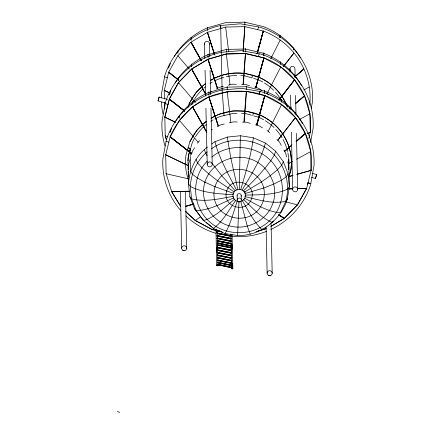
<?xml version="1.0" encoding="UTF-8"?>
<svg xmlns="http://www.w3.org/2000/svg" width="434" height="434" viewBox="0 0 434 434"><rect width="100%" height="100%" fill="white"/><g stroke="black" fill="none" stroke-linecap="round" stroke-linejoin="round"><path stroke-width="0.65" d="M303.838 69.131L295.104 76.368M188.448 176.388L188.578 171.186M188.676 167.285L188.774 163.477L189.918 159.663M288.681 169.699L288.778 165.793L287.818 161.909M239.324 189.175L240.365 135.75L227.264 137.084L214.96 141.696L211.759 143.969M238.96 201.647L237.61 235.532L225.051 233.563L213.441 228.474L203.573 220.608L194.546 208.754L189.853 196.689L188.502 183.842L187.965 160.189M263.943 58.047L255.876 86.827L256.358 86.946M255.881 86.805L256.331 87.006M264.8 95.751L256.727 124.531L257.21 124.65M243.056 50.892L244.814 26.767L243.219 51.706M243.436 83.881L245.503 53.621M246.49 91.444L244.293 121.563M307.071 133.46L310.294 132.408A73.151 71.735 -1.3 0 0 263.975 57.847L245.422 53.442L226.326 53.892L208 59.176L191.692 68.93L178.504 82.487L169.347 98.925L164.833 117.126L165.235 135.999L167.887 136.596M188.345 178.813L166.108 173.736L166.417 173.616L166.124 173.654L165.69 154.829L188.709 165.983M309.198 87.012L303.941 89.892M310.294 132.56L309.849 113.838L309.567 113.92L309.881 113.806L299.254 119.594M296.97 174.24L311.151 170.264L310.874 170.378L310.749 151.531L305.335 133.574L295.402 117.587L281.59 104.67L264.832 95.702L246.279 91.292L227.188 91.748L208.862 97.026L192.55 106.78L179.367 120.337L170.161 136.938L191.215 153.348L170.199 136.629C177.745 119.046 191.551 104.985 208.857 96.88C226.76 89.713 246.61 89.247 264.832 95.551A73.151 71.735 -1.3 0 1 311.145 170.112L311.048 170.459L296.802 174.435M240.365 135.75L253.369 137.784C251.145 155.377 245.573 172.374 240.837 189.414M164.264 90.402L168.734 72.104L177.897 55.666L191.079 42.109L207.392 32.355L225.718 27.071L244.809 26.62L263.367 31.026A73.151 71.735 -1.3 0 1 309.751 104.925M168.739 72.494L168.88 72.147L178.813 80.04M169.51 93.923L169.233 94.216L169.482 93.977M208.217 59.48L217.358 87.776M209.074 97.183L218.215 125.48M263.335 31.286L257.183 53.561M263.579 52.986C264.583 53.084 263.14 52.644 263.639 55.536M264.496 93.239L264.561 90.56L264.74 93.256M279.784 37.677L279.849 35.002L280.033 37.704M280.38 63.863L280.462 61.823L280.641 64.53M281.237 101.567L281.313 99.527L281.498 102.234M293.568 49.324L293.666 47.919L293.834 49.986M283.109 66.755L293.872 53.056M294.181 76.145L294.274 74.746L294.426 76.172M294.485 80.051L278.986 100.086M295.033 113.849L295.131 112.449L295.283 113.876M295.37 117.701L278.08 139.862L295.353 117.603M297.317 188.464L306.588 188.427M311.238 108.484L312.551 101.203A75.673 74.209 -1.3 0 0 259.792 27.174L240.338 23.81L220.656 25.492A75.673 74.209 -1.3 0 0 164.806 75.614L161.356 94.688A75.673 74.209 -1.3 0 0 161.28 98.019M310.527 142.585L313.164 128.025A75.673 74.209 -1.3 0 0 260.4 54L240.951 50.632L221.269 52.313A75.673 74.209 -1.3 0 0 165.414 102.435L161.963 121.515A75.673 74.209 -1.3 0 0 165.023 145.981M217.678 265.071L217.58 265.554L217.087 265.456L217.19 264.973L217.678 265.071L217.662 264.23L232.006 267.257L231.902 267.838A0.629 0.618 -1.3 0 0 231.886 268.917A0.629 0.618 -1.3 0 0 232.846 268.407L232.082 234.631M253.369 137.784L265.386 143.052C261.024 160.043 250.809 174.907 242.237 190.027M217.076 243.317L231.414 246.246L231.517 245.758L217.174 242.736M231.463 248.367L231.561 247.787M231.479 249.111L231.582 248.628M231.946 248.172L232.049 247.689M231.973 249.214L231.978 244.38M217.613 262.207L231.957 265.228L231.854 265.711L217.515 262.787M231.919 268.581L232.022 268.098L232.516 268.196L232.412 268.679L231.919 268.581L231.854 265.613L218.166 262.825M315.626 177.783L315.502 178.526L316.652 174.609L312.16 173.296M207.392 32.751L207.571 32.539L214.89 55.172M171.663 191.481L180.728 206.513M168.517 68.127L168.636 67.655A73.151 71.735 -1.3 0 1 170.502 63.353M178.64 80.171L168.821 72.494M169.13 94.948L169.244 94.476A73.151 71.735 -1.3 0 1 170.822 90.787M175.081 122.236L164.839 117.278L169.347 99.077L178.51 82.634L191.692 69.077L208.005 59.322L226.331 54.044L245.422 53.588L263.981 57.999L280.733 66.966L294.55 79.883L304.478 95.871L309.849 113.882M169.982 132.652L170.101 132.18A73.151 71.735 -1.3 0 1 171.68 128.491M165.69 154.981L170.199 136.629M308.883 138.262L310.294 132.408M311.145 170.112L306.637 188.459L297.48 204.902L284.292 218.459L270.794 226.532M191.112 42.516L201.257 60.809M191.671 69.294L205.944 94.71M192.718 106.9L206.855 132.272M315.724 177.398L316.012 176.356M257.042 53.463L263.199 30.988M257.107 53.545L263.205 31.134M257.275 53.588L263.367 31.172M255.979 86.767L263.812 57.955M256.071 86.8L263.888 57.977M256.754 124.493L264.669 95.659M264.767 95.692L257.183 124.71M295.212 103.623L304.429 95.892M296.064 141.327L305.113 133.558M187.917 107.806L189.132 103.759L196.342 92.182L205.401 83.713M190.298 149.117L188.578 154.857A50.453 49.471 -1.3 0 0 188.003 160.651M190.304 149.263L188.578 155.009A50.453 49.471 -1.3 0 0 188.036 160.151M190.857 147.424L192.3 142.612A50.453 49.471 -1.3 0 1 194.356 138.565M191.443 154.58L192.49 151.086L194.584 147.723M294.328 79.861L278.829 99.896M288.74 177.164L290.753 170.464A52.975 51.944 -1.3 0 0 259.885 114.961C244.206 108.744 225.561 109.156 211.157 118.411M288.746 177.311L290.753 170.616A52.975 51.944 -1.3 0 0 259.885 115.113L246.62 111.294L232.798 110.974L219.354 114.169A52.975 51.944 -1.3 0 0 211.054 118.167M229.7 84.842L229.939 84.06L226.331 54M257.731 29.686L258.561 26.962M230.557 122.545L230.796 121.764L227.183 91.596M243.013 84.446L245.422 53.442M243.87 122.149L246.273 91.145M255.935 87.489L256.141 86.811M252.734 115.607L253.445 113.111M256.792 125.193L256.999 124.515M281.319 145.401L279.377 141.913L278.037 140.529L278.275 139.748M308.004 182.785L310.787 183.745L308.004 182.785L307.641 184.249M237.186 201.365C233.449 212.172 230.769 223.597 225.051 233.563M316.147 175.911L316.652 174.609M265.386 143.052L275.606 151.195L274.413 154.911L270.805 160.694L265.022 168.142L257.465 176.757L243.425 190.971M164.432 98.995L164.226 90.305L170.432 93.164M164.877 117.131L164.887 117.256M165.24 135.988L166.434 139.846M264.691 90.695L264.436 90.684M310.744 151.564L296.579 159.218M275.606 151.195L283.321 161.654L281.867 165.012L277.489 169.748L270.48 175.537L261.322 181.987L244.326 192.191M207.49 147.001C195.821 155.437 189.49 169.699 188.502 183.842L190.282 186.446L191.584 198.853L196.114 210.506L203.573 220.608C215.779 216.902 224.996 207.007 234.658 199.097M244.423 198.099C255.827 204.056 267.339 211.944 280.489 212.779L285.686 201.392L287.275 199.314L289.364 186.56L288.751 159.533M237.61 235.532C260.015 236.107 280.413 220.342 287.275 199.314L287.243 197.98M270.691 58.91L280.125 40.145M268.82 94.986L267.094 93.587L280.733 66.966M269.671 132.69L268.196 131.312L281.552 104.719M283.321 161.654L288.013 173.714L286.402 176.665L281.552 180.197L273.8 184.07L263.671 188.02L244.874 193.597M297.382 188.649L306.681 188.296L297.474 204.75L284.292 218.313L271.239 226.114M207.566 32.631L214.45 54.63M197.372 143.236L199.483 140.67M235.912 200.096C228.989 209.872 223.157 221.188 213.441 228.474L212.801 227.725M292.071 144.766L285.008 150.999L291.735 145.254M262.912 228.713L262.152 229.787C253.543 221.817 248.536 210.707 242.422 200.833M167.502 99.408L159.094 97.086L158.025 100.9L165.717 103.14M178.493 82.693L195.474 102.386M169.325 99.164L184.499 111.001M305.27 133.748L296.194 141.538M283.337 66.782L293.937 53.062M279.051 99.934L294.55 79.883M207.349 161.068C191.54 176.54 191.974 203.915 207.289 219.599C223.396 236.389 252.051 237.121 269.053 221.259C286.109 205.759 286.977 177.143 270.805 160.694C255.604 144.978 228.593 142.819 211.759 157.097M280.489 212.779L281.894 211.108M205.998 94.569L191.871 69.169M206.796 132.413L192.544 106.992M225.68 27.201L228.691 51.901M171.685 191.692L166.135 173.551M206.258 121.417L197.193 129.885L189.989 141.462L186.083 154.477A52.975 51.944 -1.3 0 0 188.323 179.399M198.11 142.14L179.367 120.337M310.169 132.522L307.532 133.482M303.871 69.049L294.702 77.024L303.697 68.99M289.18 108.798L291.214 107.062M289.369 108.847L290.878 107.551M295.413 103.655L304.478 95.871L295.31 103.845M289.782 108.592L290.813 107.719M296.167 141.549L305.335 133.574M291.67 145.423L285.008 150.82M170.312 131.703L170.171 131.708M207.154 151.9C196.89 160.341 191.155 173.291 190.282 186.446C203.448 193.211 218.79 193.689 233.28 194.774M211.494 148.819C226.711 137.556 248.389 137.752 264.545 147.05C282.664 158.052 291.784 181.016 285.686 201.392C272.02 204.197 258.062 199.645 244.787 196.58M272.514 221.893L273.583 221.134L272.46 222.468C260.829 217.857 252.442 207.636 243.403 199.331M185.383 211.342L195.251 220.57L200.763 216.691M188.123 165.555L165.88 154.775M292.456 161.459L288.925 163.379L288.127 163.146M210.3 80.708C224.703 71.453 243.349 71.04 259.027 77.257A52.975 51.944 -1.3 0 1 287.438 107.231M210.409 92.171L211.597 91.536M216.338 88.992L219.599 87.245L223.385 86.344M211.266 129.875L212.448 129.24M217.195 126.695L220.456 124.949L224.242 124.048M284.552 151.211L285.187 150.875M201.121 60.066L191.096 42.288L201.24 60.793M233.714 197.812C221.774 203.248 209.551 210.495 196.114 210.506L194.546 208.754M244.819 21.939L244.857 25.129M168.815 67.189L168.718 67.178M158.025 100.9L159.18 96.988M170.242 136.802L191.264 153.121M191.302 152.887L191.823 153.311M185.389 206.329L193.184 203.991M185.329 206.492L193.114 204.175M185.546 206.519L193.342 204.181M258.501 230.796L266.085 228.609M255.973 231.675L266.085 228.756M289.234 176.41L292.456 175.504M289.082 176.605L292.972 175.526M228.436 85.145L232.402 84.201L236.378 84.294M229.293 122.849L233.259 121.905L237.235 121.997M256.782 124.477L264.832 95.551M233.438 196.271C219.767 198.696 205.342 202.38 191.584 198.853L189.853 196.689M207.365 27.434L207.441 30.868M177.864 50.745L177.956 53.295M207.973 54.255L208.049 57.695M178.477 77.567L178.537 80.361M227.15 86.675L227.259 89.865M192.517 101.713L192.604 104.263M164.991 117.066L175.824 122.312M179.329 115.27L179.394 118.064M208.89 97.221L218.014 125.616M288.713 188.725L292.711 188.616M288.767 188.909L292.766 188.714M288.626 188.953L292.722 188.877M297.23 188.692L306.637 188.313M189.474 191.161L171.544 191.622L189.571 191.383M171.506 191.665L189.392 191.356M245.026 195.094C259.315 194.757 274.489 195.229 287.704 189.072L289.364 186.56L288.013 173.714M241.684 84.413L245.568 84.505L249.452 85.623M237.013 113.524L233.063 113.431L220.26 116.48A50.453 49.471 -1.3 0 0 214.863 118.894M241.624 113.632L246.23 113.735L251.432 115.232M242.541 122.117L246.42 122.209L250.309 123.327M191.085 37.188L191.155 40.373M245.422 48.521L245.465 51.955M226.331 48.977L226.402 52.161M191.692 64.01L191.725 66.803M168.826 72.38L178.656 80.095M246.279 86.225L246.349 89.415M208.857 91.959L208.906 95.393M169.461 99.109L184.645 110.941M184.141 250.716L182.888 250.347A2.523 2.474 -1.3 0 1 182.643 246.306A2.523 2.474 -1.3 0 1 186.604 247.461A2.523 2.474 -1.3 0 1 184.141 250.716L182.888 250.347M269.585 275.661L268.337 275.292A2.523 2.474 -1.3 0 1 268.103 271.25A2.523 2.474 -1.3 0 1 272.064 272.411A2.523 2.474 -1.3 0 1 269.59 275.661M216.892 230.335L218.194 230.6M216.892 230.432L220.803 231.23M217.445 230.948L221.356 231.751M217.445 231.051L222.658 232.114M216.951 232.901L231.289 235.825M216.951 232.998L231.295 235.928M231.186 236.313L217.505 233.519L235.033 236.611A75.673 74.209 -1.3 0 0 266.698 231.279M217.505 233.617L231.192 236.411M217.005 235.472L231.349 238.396M217.011 235.57L231.349 238.494M216.908 235.955L231.246 238.879M216.913 236.058L231.246 238.982M217.065 237.989L231.403 240.919M217.065 238.092L231.409 241.016M216.967 238.478L231.3 241.402M216.967 238.575L231.306 241.499M217.125 240.512L231.463 243.436M217.125 240.61L231.463 243.534M217.673 241.13L231.36 243.924M217.027 241.098L231.36 244.022M217.174 242.834L231.517 245.758M217.076 243.219L231.414 246.246M217.217 244.76L231.561 247.689M217.136 245.053L231.474 247.977M217.141 245.15L231.479 248.074L231.555 247.586L217.217 244.662L217.32 249.187M231.615 250.158L217.277 247.234L217.179 247.814L231.517 250.743M217.277 247.331L231.62 250.255M217.174 247.716L230.861 250.51M217.331 249.8L231.675 252.729M217.336 249.903L231.675 252.827M217.884 250.418L231.572 253.212M217.89 250.521L231.572 253.31M217.391 252.371L231.734 255.295M217.396 252.469L231.734 255.398M217.944 252.989L231.631 255.783M217.944 253.087L231.631 255.881M217.45 254.942L231.789 257.867M217.45 255.04L231.794 257.964M217.353 255.425L231.685 258.349M217.353 255.523L231.691 258.447M217.505 257.46L231.848 260.389M217.51 257.557L231.848 260.487M218.058 258.078L231.745 260.872M217.412 258.046L231.745 260.97M217.564 259.982L231.902 262.906M217.564 260.08L231.908 263.004M218.118 260.601L231.799 263.389M217.467 260.563L231.805 263.492M217.618 262.304L231.957 265.228M217.662 264.328L232.006 267.355M217.564 264.718L231.902 267.74M217.564 264.816L231.902 267.838A0.629 0.618 -1.3 0 1 232.846 268.407M216.387 230.432L212.004 229.391L195.251 220.423L185.34 211.152M217.64 230.731L221.519 231.653M221.519 231.799L212.009 229.537L195.251 220.57M285.702 201.794L297.48 204.902M253.716 78.435L258.008 79.672A50.453 49.471 -1.3 0 1 262.711 82.004M254.639 87.115L258.203 88.14L261.626 90.191M253.961 115.959L258.865 117.375A50.453 49.471 -1.3 0 1 263.568 119.708M255.496 124.818L259.055 125.844L262.483 127.894M167.372 77.778L164.589 76.818M311.655 177.403L315.502 178.526M190.488 148.482L188.096 147.782L190.493 148.629M268.353 275.297L270.431 275.91M117.337 411.595L119.757 412.3M233.525 193.293L214.96 186.707L204.908 182.209L197.182 177.924L192.3 174.126L190.591 171.088L190.076 148.357M284.167 218.427L278.954 215.188M208.005 59.512L217.157 87.912M164.226 90.451L169.651 93.077M266.199 92.925L267.344 93.608M267.056 130.629L268.196 131.312M278.574 214.678L284.319 218.242M278.563 214.917L284.292 218.459M234.154 191.915L217.651 180.81L208.716 173.871L201.843 167.708L197.497 162.739L195.978 159.3M184.521 110.914L169.347 98.925M169.309 99.24L184.558 111.169M170.166 136.943L191.161 153.359M202.266 219.213L203.286 220.027M206.351 222.468L211.456 226.537M277.055 139.607L278.037 140.529M235.119 190.748L221.807 175.797L212.004 163.162M177.902 55.812L189.213 68.979M171.506 191.519L180.728 206.372M207.121 155.768L205.526 153.056L204.289 149.274M283.907 150.05L285.68 153.245L286.597 156.956M191.085 42.255L201.278 60.603M191.692 69.077L205.83 94.525M192.55 106.78L206.687 132.229M217.526 88.357L208.005 59.322M218.383 126.061L208.857 96.88M236.362 189.864C228.479 174.224 219.284 158.784 214.96 141.696M250.266 234.241L247.342 226.217L240.745 201.463M207.398 32.501L214.537 54.603M165.278 135.847L166.428 139.699M256.109 86.843L263.975 57.847M237.794 189.327L230.839 158.166L227.264 137.084M220.879 28.465L220.656 25.492L222.127 90.163L224.025 115.585M164.513 102.337L164.67 109.026M295.163 77.805L294.963 69.001A2.523 2.474 -1.3 0 0 291.979 66.386A2.523 2.474 -1.3 0 0 290.172 69.89M295.559 95.409L296.01 115.053M296.422 133.341L297.697 189.549A2.523 2.474 -1.3 0 1 293.758 191.41A2.523 2.474 -1.3 0 1 294.089 187.141A2.523 2.474 -1.3 0 1 297.697 189.549M289.934 68.632L290.01 72.017M290.53 95.046L290.867 109.943M291.377 132.294L292.668 189.181M271.049 223.114L272.189 273.268M263.829 53.008L263.888 55.552M266.096 227.031L267.143 273.116M259.174 53.935L258.339 56.512M252.588 75.407L251.877 77.903L245.373 76.031A50.453 49.471 -1.3 0 0 240.794 75.543M241.212 195.479L241.315 199.965M237.127 195.522L237.23 200.166M232.412 263.498L232.516 268.196M231.425 246.886L231.501 250.13M231.512 250.64L231.544 251.975M230.807 233.921L231.588 268.369M217.217 230.123L218.014 265.228M216.262 229.081L216.354 233.069M216.674 247.331L216.783 252.029M215.942 229.515L216.756 265.299M209.513 43.905L209.801 56.778M210.11 70.33L210.664 94.72M210.973 108.267L212.248 164.502A2.523 2.474 -1.3 0 1 208.391 166.52A2.523 2.474 -1.3 0 1 208.542 162.235A2.523 2.474 -1.3 0 1 212.248 164.502M204.468 43.742L204.81 58.644M205.07 70.162L205.651 95.909M205.928 108.104L207.208 164.334M185.448 191.676L186.734 248.308M180.403 191.54L181.689 248.172M167.974 104.453L165.197 103.645M168.831 142.157L166.054 141.343M237.176 195.989A2.045 2.002 -1.3 0 1 239.308 193.542A2.045 2.002 -1.3 0 1 241.082 196.239M244.646 191.513A6.255 6.13 -1.3 0 1 245.226 193.011M204.533 44.382A2.523 2.474 -1.3 0 1 207.078 41.349A2.523 2.474 -1.3 0 1 209.405 44.545M163.054 113.99A75.673 74.209 -1.3 0 1 161.388 102.044M174.387 56.225A73.151 71.735 -1.3 0 1 207.295 27.906L225.62 22.622L244.711 22.172L263.264 26.577A73.151 71.735 -1.3 0 1 300.382 57.879M189.137 103.91A52.975 51.944 -1.3 0 1 205.309 83.74M210.197 80.464A52.975 51.944 -1.3 0 1 245.763 73.59L259.033 77.409A52.975 51.944 -1.3 0 1 286.988 106.178M191.443 104.909A50.453 49.471 -1.3 0 1 193.504 100.862M194.508 99.174A50.453 49.471 -1.3 0 1 202.298 89.572M203.752 88.232A50.453 49.471 -1.3 0 1 205.255 86.952M210.007 83.502A50.453 49.471 -1.3 0 1 212.264 82.14M215.188 80.599A50.453 49.471 -1.3 0 1 223.781 77.339M226.353 76.693A50.453 49.471 -1.3 0 1 236.812 75.451M264.42 83.008A50.453 49.471 -1.3 0 1 273.642 90.299M275.449 92.209A50.453 49.471 -1.3 0 1 281.21 100.064M174.994 83.046A73.151 71.735 -1.3 0 1 207.902 54.727L226.228 49.443L245.318 48.993L263.872 53.404A73.151 71.735 -1.3 0 1 301.663 85.878M175.851 120.75A73.151 71.735 -1.3 0 1 208.754 92.431L227.085 87.147L246.176 86.697L264.729 91.107A73.151 71.735 -1.3 0 1 302.52 123.582M188.41 169.195A50.453 49.471 -1.3 0 1 188.258 167.915M195.36 136.878A50.453 49.471 -1.3 0 1 206.107 124.656M210.859 121.205A50.453 49.471 -1.3 0 1 213.116 119.844M265.272 120.712A50.453 49.471 -1.3 0 1 274.028 127.542M275.861 129.43A50.453 49.471 -1.3 0 1 282.067 137.768M283.033 139.477A50.453 49.471 -1.3 0 1 287.612 151.58M287.888 152.855A50.453 49.471 -1.3 0 1 288.854 163.786M189.994 141.614A52.975 51.944 -1.3 0 1 206.166 121.444M270.935 229.45A75.673 74.209 -1.3 0 0 310.565 184.803L314.015 165.728A75.673 74.209 -1.3 0 0 261.257 91.704L241.803 88.335L222.121 90.017A75.673 74.209 -1.3 0 0 166.271 140.139L162.821 159.218A75.673 74.209 -1.3 0 0 180.772 210.598M215.579 233.242A75.673 74.209 -1.3 0 1 185.888 215.937M188.41 169.043A50.453 49.471 -1.3 0 1 188.253 167.768M227.15 91.867L227.15 91.867M204.908 182.209C199.277 200.28 210.788 220.629 228.886 225.718C246.995 231.121 267.783 220.374 273.274 202.168C278.905 184.103 267.393 163.754 249.3 158.66C231.192 153.262 210.403 164.003 204.908 182.209M214.96 186.707C206.459 218.34 253.098 231.474 263.297 200.817C271.798 169.184 225.159 156.05 214.96 186.707M226.64 191.096C221.725 207.143 246.989 214.298 251.66 198.403C256.575 182.356 231.311 175.2 226.64 191.096M260.026 91.487L259.201 94.362L260.026 91.487M244.494 198.75L243.463 199.993A6.255 6.13 -1.3 0 1 234.626 199.754A6.255 6.13 -1.3 0 1 234.875 191.085A6.255 6.13 -1.3 0 1 243.713 191.323L244.667 192.62A6.255 6.13 -1.3 0 1 244.494 198.75M238.163 201.712A2.045 2.002 -1.3 0 0 241.309 200.123A2.045 2.002 -1.3 0 0 238.337 198.246A2.045 2.002 -1.3 0 0 238.163 201.712M216.962 265.722A0.629 0.618 -1.3 0 0 218.004 265.386A0.629 0.618 -1.3 0 0 217.19 264.675A0.629 0.618 -1.3 0 0 216.962 265.722"/></g></svg>
